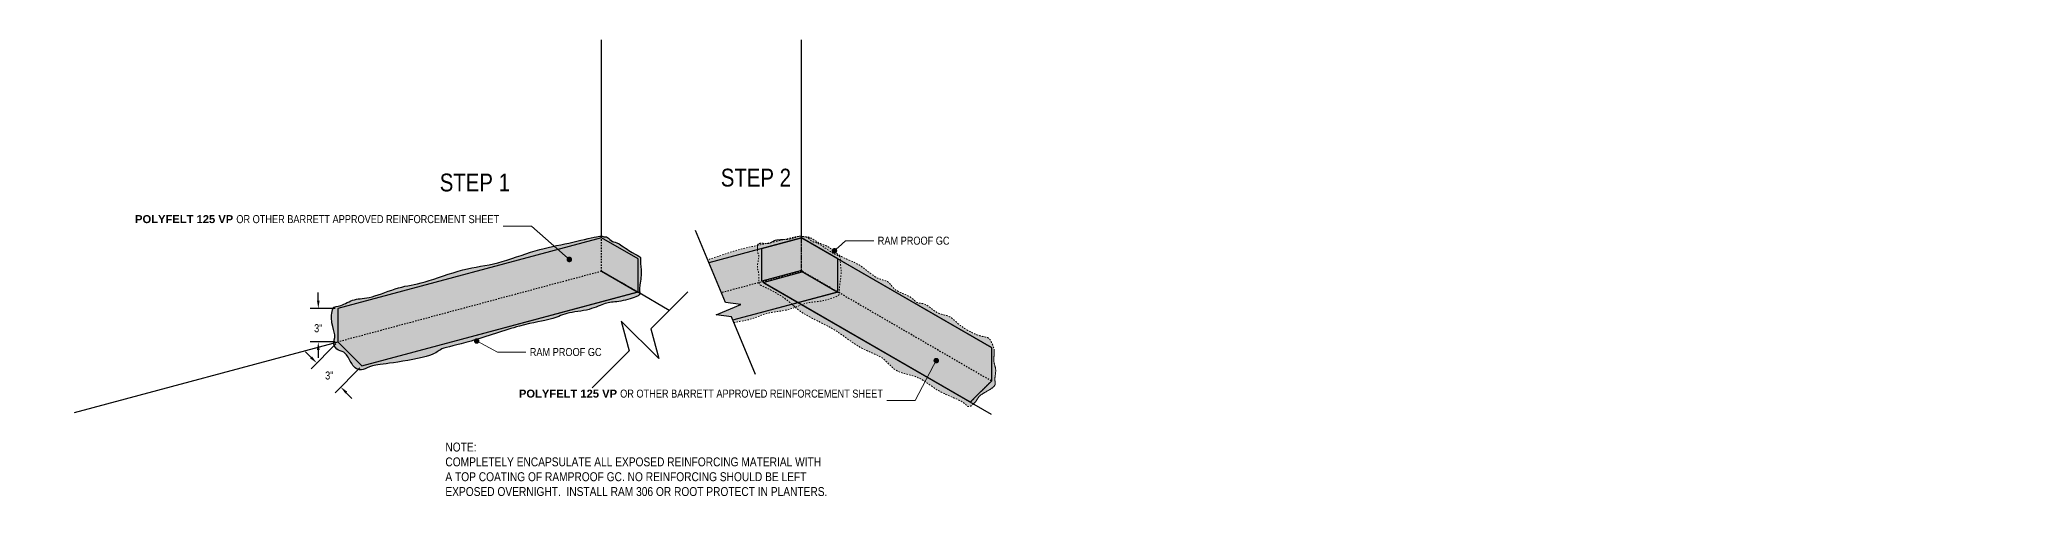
# Model space of a CAD drawing. Header units: inches. Extents: x -328 to 241, y -33 to 146.
# Drawn here: x -198.8 to -19.5, y -20.7 to 20.3 of the extents above; entities that cross this region are included whole.
import ezdxf
from ezdxf import colors
from ezdxf.entities.mleader import LeaderData, LeaderLine
from ezdxf.math import Vec2, Vec3

# ---------------------------------------------------------------- set-up
doc = ezdxf.new("R2010")
doc.units = ezdxf.units.IN
doc.header["$MEASUREMENT"] = 0
doc.linetypes.add('Dash', pattern=[0.25, 0.125, -0.125])
for name, color, linetype, lineweight in [('Dimensions', 20, 'Continuous', 0), ('Drainage Mat', 191, 'Continuous', 0), ('Others', 190, 'Continuous', 0), ('RAM POLY FELT 3.5 FILTER FABRIC.', 4, 'Dash', 0), ('Text', 20, 'Continuous', 0)]:
    doc.layers.add(name, color=color, linetype=linetype, lineweight=lineweight)
doc.layers.add('Hatch', color=2, linetype='Continuous')
doc.layers.add('RamProof SYSTEM LIQUID', color=140, linetype='Continuous', lineweight=0, true_color=0x00bfff)
doc.styles.get("Standard").update_dxf_attribs({"font": 'ARIALN.TTF'})
doc.dimstyles.get("Standard").update_dxf_attribs({"dimtxt": 0.18, "dimasz": 0.18, "dimexe": 0.18, "dimexo": 0.0625, "dimgap": 0.09, "dimtad": 0, "dimtih": 1, "dimtoh": 1, "dimdec": 4, "dimzin": 0, "dimdsep": 46, "dimtxsty": 'Standard', "dimcen": 0.09, "dimadec": 0, "dimazin": 0, "dimtfac": 1, "dimtdec": 4, "dimtofl": 0, "dimtmove": 0, "dimatfit": 3, "dimfxl": 1, "dimtolj": 1, "dimtzin": 0, "dimarcsym": 0})

# ---------------------------------------------------------------- blocks, each defined once
blk = doc.blocks.new('*D24')
at = {"layer": 'Defpoints', "color": 0, "transparency": 16777216}
for p in [(-171.96, -6.86), (-169.82, -9.01), (-171.72, -10.91)]:
    blk.add_point(p, dxfattribs=at)
at = {"layer": 'Dimensions', "color": 0, "lineweight": -2, "transparency": 16777216}
for p, q in [((-172.14, -7.04), (-174.37, -9.27)), ((-174.37, -8.25), (-174.88, -7.74)), ((-169.99, -9.19), (-172.22, -11.42)), ((-171.21, -11.42), (-170.7, -11.93))]:
    blk.add_line(p, q, dxfattribs=at)
at = {"layer": 'Dimensions', "color": 0, "transparency": 16777216}
for points in [[(-174.29, -8.17), (-174.46, -8.34), (-173.86, -8.76)], [(-171.12, -11.33), (-171.29, -11.5), (-171.72, -10.91)]]:
    blk.add_solid(points, dxfattribs=at)
at = {"layer": 'Dimensions', "color": 0, "transparency": 16777216, "insert": (-172.74, -9.88), "char_height": 0.72, "attachment_point": 5}
blk.add_mtext('\\A1;3"', dxfattribs=at)
blk = doc.blocks.new('*D25')
at = {"layer": 'Defpoints', "color": 0, "transparency": 16777216}
for p in [(-171.96, -3.86), (-173.73, -6.86), (-171.96, -6.86)]:
    blk.add_point(p, dxfattribs=at)
at = {"layer": 'Dimensions', "color": 0, "lineweight": -2, "transparency": 16777216}
for p, q in [((-173.73, -3.14), (-173.73, -2.42)), ((-172.21, -3.86), (-174.45, -3.86)), ((-172.21, -6.86), (-174.45, -6.86)), ((-173.73, -7.58), (-173.73, -8.3))]:
    blk.add_line(p, q, dxfattribs=at)
at = {"layer": 'Dimensions', "color": 0, "transparency": 16777216}
for points in [[(-173.85, -3.14), (-173.61, -3.14), (-173.73, -3.86)], [(-173.85, -7.58), (-173.61, -7.58), (-173.73, -6.86)]]:
    blk.add_solid(points, dxfattribs=at)
at = {"layer": 'Dimensions', "color": 0, "transparency": 16777216, "insert": (-173.73, -5.63), "char_height": 0.72, "attachment_point": 5}
blk.add_mtext('\\A1;3"', dxfattribs=at)
blk = doc.blocks.new('_Dot')
at = {"color": 0, "linetype": 'ByBlock', "lineweight": -2}
blk.add_line((-0.5, 0), (-1, 0), dxfattribs=at)
at = {"color": 0, "linetype": 'ByBlock', "const_width": 0.5}
blk.add_lwpolyline([(-0.25, 0, 1), (0.25, 0, 1)], format="xyb", close=True, dxfattribs=at)

msp = doc.modelspace()

# ---------------------------------------------------------------- hatches: boundary and pattern name
at = {"layer": 'Drainage Mat'}
h = msp.add_hatch(color=2, dxfattribs=at)
h.dxf.hatch_style = 1
edge = h.paths.add_edge_path()
edge.add_line((-144.95698, -2.37667), (-144.95698, 0.59978))
edge.add_line((-144.95698, 0.59978), (-148.24363, 2.49733))
edge.add_line((-148.24363, 2.49733), (-171.96494, -3.85878))
edge.add_line((-171.96494, -3.85878), (-171.96494, -6.86482))
edge.add_line((-171.96494, -6.86482), (-169.81747, -9.01229))
edge.add_line((-169.81747, -9.01229), (-145.03662, -2.37229))
edge.add_line((-145.03662, -2.37229), (-148.24665, -0.51496))
edge.add_arc((-148.23523, -0.51182), 0.01184, 87.1137567, 195.3472177, ccw=False)
edge.add_line((-148.23464, -0.5), (-144.95698, -2.37667))
at = {"layer": 'Hatch'}
h = msp.add_hatch(color=256, dxfattribs=at)
h.dxf.hatch_style = 1
edge = h.paths.add_edge_path()
edge.add_line((-136.56294, -4.59791), (-136.44203, -4.88754))
edge.add_line((-136.44203, -4.88754), (-127.05499, -2.37229))
edge.add_line((-127.05499, -2.37229), (-130.25063, -0.52328))
edge.add_arc((-130.2536, -0.51182), 0.01184, 87.1137567, 284.5452669, ccw=False)
edge.add_line((-130.25301, -0.5), (-126.97534, -2.37667))
edge.add_line((-126.97534, -2.37667), (-126.97534, 0.59978))
edge.add_line((-126.97534, 0.59978), (-130.262, 2.49733))
edge.add_line((-130.262, 2.49733), (-138.59302, 0.26504))
edge.add_line((-138.59302, 0.26504), (-137.09465, -3.32422))
edge.add_line((-137.09465, -3.32422), (-135.72575, -3.50059))
edge.add_line((-135.72575, -3.50059), (-137.93183, -4.42154))
edge.add_line((-137.93183, -4.42154), (-136.56294, -4.59791))
h = msp.add_hatch(color=256, dxfattribs=at)
h.dxf.hatch_style = 1
edge = h.paths.add_edge_path()
edge.add_line((-113.17527, -7.3677), (-113.17527, -10.37374))
edge.add_line((-113.17527, -10.37374), (-115.0772, -12.27566))
edge.add_line((-115.0772, -12.27566), (-133.69654, -1.52577))
edge.add_line((-133.69654, -1.52577), (-130.19858, -0.56675))
edge.add_arc((-130.27218, -0.52092), 0.08671, 328.0915796, 446.9031402)
edge.add_line((-130.2675, -0.43434), (-133.81103, -1.38382))
edge.add_line((-133.81103, -1.38382), (-133.81103, 1.54637))
edge.add_line((-133.81103, 1.54637), (-130.262, 2.49733))
edge.add_line((-130.262, 2.49733), (-113.17527, -7.3677))
at = {"layer": 'RamProof SYSTEM LIQUID'}
h = msp.add_hatch(color=256, dxfattribs=at)
h.dxf.hatch_style = 1
edge = h.paths.add_edge_path()
edge.add_spline(control_points=[(-147.72041, 2.53429), (-147.85241, 2.61479), (-148.04002, 2.54238), (-148.24363, 2.76978), (-151.19939, 1.97779), (-154.09009, 1.49541), (-157.71891, 0.04848), (-160.5393, -0.16819), (-164.45181, -1.68808), (-166.37404, -1.8203), (-169.13103, -3.01906), (-170.47531, -2.89799), (-171.79665, -3.75234), (-172.52494, -3.55719), (-172.59537, -5.27824), (-172.10712, -6.24619), (-172.47546, -7.11112), (-171.91554, -7.67104), (-171.27153, -7.72466), (-170.68714, -8.94441), (-170.33843, -9.29312), (-169.69551, -9.46539), (-168.99923, -8.92037), (-167.45966, -8.86027), (-162.93809, -8.02584), (-163.08419, -7.48057), (-160.3838, -6.99962), (-155.214, -5.1822), (-152.57813, -4.88172), (-151.60218, -4.23064), (-149.18607, -4.02615), (-147.86343, -3.26252), (-146.87044, -3.31957), (-144.84804, -2.77768), (-144.75929, -2.44643), (-144.90143, -2.20024), (-144.58814, -0.63715), (-144.8122, 0.52493), (-144.6423, 0.8192), (-145.35231, 1.00945), (-146.86265, 2.1626), (-147.24804, 2.05934), (-147.58842, 2.45378), (-147.72041, 2.53429)], knot_values=[0, 0, 0, 0, 1, 2, 3, 4, 5, 6, 7, 8, 9, 10, 11, 12, 13, 14, 15, 16, 17, 18, 19, 20, 21, 22, 23, 24, 25, 26, 27, 28, 29, 30, 31, 32, 33, 34, 35, 36, 37, 38, 39, 40, 41, 41, 41, 41], degree=3, periodic=1)
h = msp.add_hatch(color=256, dxfattribs=at)
h.dxf.hatch_style = 1
h.paths.add_polyline_path([(-136.56294, -4.59791), (-136.34305, -5.12464), (-136.21916, -5.09918), (-135.98872, -5.05372), (-135.77224, -5.01209), (-135.56925, -4.97326), (-135.37926, -4.93624), (-135.2018, -4.89999), (-135.0364, -4.86351), (-134.88257, -4.82576), (-134.73968, -4.78595), (-134.60628, -4.7442), (-134.48069, -4.70095), (-134.3612, -4.65664), (-134.24614, -4.6117), (-134.13382, -4.56656), (-134.02254, -4.52167), (-133.91062, -4.47745), (-133.79637, -4.43433), (-133.67811, -4.39276), (-133.55413, -4.35316), (-133.42276, -4.31598), (-133.28247, -4.28158), (-133.13354, -4.24979), (-132.97734, -4.22004), (-132.81526, -4.19179), (-132.64866, -4.16451), (-132.47893, -4.13763), (-132.30745, -4.11061), (-132.13561, -4.0829), (-131.96477, -4.05396), (-131.79632, -4.02324), (-131.63164, -3.99018), (-131.47212, -3.95425), (-131.3191, -3.91491), (-131.17313, -3.87221), (-131.03385, -3.82687), (-130.90086, -3.77964), (-130.77372, -3.73127), (-130.65202, -3.68252), (-130.53535, -3.63413), (-130.42329, -3.58686), (-130.31542, -3.54145), (-130.21133, -3.49867), (-130.11061, -3.45926), (-130.01283, -3.42397), (-129.91758, -3.39355), (-129.82436, -3.36833), (-129.73244, -3.34764), (-129.64109, -3.33073), (-129.54956, -3.31681), (-129.45713, -3.30512), (-129.36304, -3.29487), (-129.26656, -3.28531), (-129.16694, -3.27564), (-129.06345, -3.26511), (-128.95534, -3.25294), (-128.84188, -3.23835), (-128.72233, -3.22056), (-128.59628, -3.199), (-128.46492, -3.17386), (-128.32985, -3.14559), (-128.19269, -3.11463), (-128.05505, -3.08142), (-127.91855, -3.0464), (-127.78481, -3.01002), (-127.65543, -2.97271), (-127.53203, -2.93492), (-127.41622, -2.89708), (-127.30962, -2.85963), (-127.21384, -2.82303), (-127.13034, -2.78767), (-127.05907, -2.75367), (-126.99911, -2.72096), (-126.94953, -2.68946), (-126.9094, -2.65912), (-126.87779, -2.62986), (-126.85378, -2.60161), (-126.83644, -2.57431), (-126.82484, -2.54788), (-126.81806, -2.52227), (-126.81516, -2.49739), (-126.81522, -2.47319), (-126.81733, -2.44958), (-126.82081, -2.42616), (-126.82528, -2.40218), (-126.83037, -2.37689), (-126.8357, -2.34951), (-126.8409, -2.31929), (-126.8456, -2.28545), (-126.84942, -2.24725), (-126.85198, -2.2039), (-126.85292, -2.15466), (-126.85186, -2.09875), (-126.84842, -2.03541), (-126.84224, -1.96388), (-126.83321, -1.88391), (-126.82181, -1.7963), (-126.80857, -1.702), (-126.79404, -1.60193), (-126.77876, -1.49702), (-126.76327, -1.38823), (-126.7481, -1.27648), (-126.7338, -1.1627), (-126.72092, -1.04784), (-126.70999, -0.93283), (-126.70154, -0.8186), (-126.69614, -0.7061), (-126.69414, -0.59614), (-126.69522, -0.48911), (-126.69889, -0.38526), (-126.70463, -0.28484), (-126.71193, -0.1881), (-126.72029, -0.09531), (-126.7292, -0.00671), (-126.73815, 0.07743), (-126.74664, 0.15687), (-126.75415, 0.23136), (-126.76019, 0.30063), (-126.76424, 0.36443), (-126.76587, 0.42256), (-126.76539, 0.47521), (-126.76349, 0.52279), (-126.76086, 0.56572), (-126.7582, 0.60442), (-126.75619, 0.6393), (-126.75554, 0.67078), (-126.75693, 0.69928), (-126.76107, 0.7252), (-126.76864, 0.74897), (-126.78034, 0.77101), (-126.79686, 0.79172), (-126.81889, 0.81153), (-126.84674, 0.83094), (-126.8804, 0.85052), (-126.91982, 0.87085), (-126.96496, 0.89253), (-127.01578, 0.91611), (-127.07222, 0.9422), (-127.13425, 0.97137), (-127.20183, 1.00419), (-127.2749, 1.04126), (-127.35344, 1.08315), (-127.43738, 1.13045), (-127.5267, 1.18372), (-127.62102, 1.24299), (-127.71937, 1.30718), (-127.82071, 1.37507), (-127.92397, 1.44546), (-128.02812, 1.51713), (-128.1321, 1.58889), (-128.23487, 1.65951), (-128.33538, 1.72779), (-128.43257, 1.79253), (-128.5254, 1.8525), (-128.61283, 1.90651), (-128.69379, 1.95335), (-128.76754, 1.99218), (-128.83447, 2.0237), (-128.89526, 2.04897), (-128.95059, 2.06905), (-129.00115, 2.085), (-129.04761, 2.0979), (-129.09065, 2.10879), (-129.13096, 2.11875), (-129.16922, 2.12884), (-129.2061, 2.14011), (-129.24229, 2.15364), (-129.27848, 2.17049), (-129.31527, 2.19158), (-129.35274, 2.21672), (-129.39072, 2.24517), (-129.42899, 2.27615), (-129.46737, 2.30891), (-129.50567, 2.34269), (-129.5437, 2.37672), (-129.58125, 2.41026), (-129.61814, 2.44253), (-129.65418, 2.47278), (-129.68916, 2.50025), (-129.72291, 2.52418), (-129.75522, 2.54383), (-129.78606, 2.55913), (-129.81549, 2.57062), (-129.8436, 2.57885), (-129.87047, 2.58439), (-129.89619, 2.58782), (-129.92083, 2.58968), (-129.94448, 2.59056), (-129.96723, 2.591), (-129.98914, 2.59158), (-130.01031, 2.59286), (-130.03082, 2.59541), (-130.05076, 2.59977), (-130.07069, 2.6061), (-130.09205, 2.61373), (-130.1164, 2.62193), (-130.14527, 2.62995), (-130.1802, 2.63706), (-130.22274, 2.64252), (-130.27443, 2.64559), (-130.3368, 2.64554), (-130.41141, 2.64162), (-130.49979, 2.6331), (-130.60348, 2.61923), (-130.72402, 2.59929), (-130.86241, 2.57279), (-131.01758, 2.54023), (-131.188, 2.50234), (-131.37213, 2.45984), (-131.56844, 2.41346), (-131.7754, 2.36392), (-131.99146, 2.31194), (-132.2151, 2.25824), (-132.44478, 2.20356), (-132.67896, 2.14861), (-132.91612, 2.09412), (-133.15471, 2.04082), (-133.39336, 1.98931), (-133.63192, 1.93931), (-133.87083, 1.89015), (-134.11052, 1.84112), (-134.35143, 1.79154), (-134.594, 1.7407), (-134.83866, 1.68791), (-135.08586, 1.63248), (-135.33603, 1.57371), (-135.5896, 1.51091), (-135.84702, 1.44339), (-136.10873, 1.37046), (-136.37512, 1.29145), (-136.64596, 1.20669), (-136.92043, 1.11733), (-137.19769, 1.02457), (-137.47689, 0.92961), (-137.75719, 0.83364), (-138.03775, 0.73785), (-138.31772, 0.64345), (-138.59627, 0.55162), (-138.69899, 0.51888), (-137.09465, -3.32422), (-135.72575, -3.50059), (-137.93183, -4.42154)])
h = msp.add_hatch(color=256, dxfattribs=at)
h.dxf.hatch_style = 1
edge = h.paths.add_edge_path()
edge.add_spline(control_points=[(-112.92104, -7.62504), (-112.94602, -7.33052), (-113.19208, -6.90433), (-113.34717, -6.39975), (-114.31408, -6.39975), (-116.25482, -5.27926), (-116.88567, -4.43525), (-117.99013, -4.43525), (-119.13958, -3.2858), (-119.89482, -3.48816), (-120.33564, -2.72464), (-121.9808, -2.28382), (-122.35556, -1.29279), (-123.49913, -1.29279), (-125.02926, 0.23733), (-126.75704, 0.70029), (-127.92644, 1.8697), (-128.55274, 1.8697), (-129.52397, 2.64917), (-130.13366, 2.56544), (-130.41769, 2.72942), (-131.35269, 2.28116), (-132.74332, 2.3958), (-133.04219, 1.87814), (-134.22032, 2.1174), (-134.22032, 1.63724), (-134.22032, 1.1684), (-134.03826, 0.85306), (-134.22737, 0.14732), (-134.22737, -0.35534), (-134.08437, -0.60302), (-134.08437, -1.30384), (-134.08437, -1.73474), (-133.74183, -1.82653), (-131.50596, -2.95571), (-130.33911, -4.3583), (-127.23621, -5.604), (-125.02219, -7.54385), (-122.78751, -8.14263), (-121.89568, -9.68731), (-119.6083, -9.8596), (-118.14884, -11.31907), (-115.48681, -12.22561), (-115.30381, -12.90857), (-114.47828, -12.19273), (-114.36032, -11.75249), (-113.75673, -11.40401), (-112.67314, -10.7784), (-112.94866, -10.30119), (-112.68006, -9.29877), (-113.04224, -8.67145), (-112.89607, -7.91956), (-112.92104, -7.62504)], knot_values=[0, 0, 0, 0, 1, 2, 3, 4, 5, 6, 7, 8, 9, 10, 11, 12, 13, 14, 15, 16, 17, 18, 19, 20, 21, 22, 23, 24, 25, 26, 27, 28, 29, 30, 31, 32, 33, 34, 35, 36, 37, 38, 39, 40, 41, 42, 43, 44, 45, 46, 47, 48, 49, 50, 50, 50, 50], degree=3, periodic=1)

# ---------------------------------------------------------------- linework, layer by layer
for points in [[(-148.24363, 2.49733), (-148.24363, 20.29351)], [(-130.262, 2.49733), (-130.262, 20.29351)], [(-134.39367, -9.79427), (-136.56294, -4.59791), (-137.93183, -4.42154), (-135.72575, -3.50059), (-137.09465, -3.32422), (-139.8034, 3.16443)], [(-133.81103, -1.22237), (-133.81103, 1.54637)], [(-113.17527, -7.3677), (-127.04078, 0.63756)], [(-113.17527, -13.37374), (-133.58049, -1.59278)], [(-140.48124, -2.36248), (-143.81321, -5.69445), (-143.09876, -8.36082), (-146.47958, -4.98), (-145.76513, -7.64637), (-149.0971, -10.97834)], [(-142.14723, -4.02847), (-145.02241, -2.36848)], [(-171.97505, -6.86829), (-195.69637, -13.2244)]]:
    msp.add_lwpolyline(points)
for points in [[(-144.95698, -2.37667), (-144.95698, 0.59978), (-148.24363, 2.49733), (-171.96494, -3.85878), (-171.96494, -6.86482), (-169.81747, -9.01229), (-145.03662, -2.37229), (-148.24665, -0.51496, -0.510809244), (-148.23464, -0.5)], [(-113.17527, -7.3677), (-113.17527, -10.37374), (-115.0772, -12.27566), (-133.69654, -1.52577), (-130.19858, -0.56675, 0.570456786), (-130.2675, -0.43434), (-133.81103, -1.38382), (-133.81103, 1.54637), (-130.262, 2.49733)]]:
    msp.add_lwpolyline(points, format="xyb", close=True)
at = {"linetype": 'Dash'}
for points in [[(-148.24363, -0.50871), (-148.24363, 2.49733)], [(-130.2675, -0.43434), (-130.262, 2.49733)], [(-130.262, -0.50871), (-130.262, 2.49733)], [(-148.24363, -0.50871), (-171.96494, -6.86482)], [(-145.02241, -2.36848), (-148.24363, -0.50871)], [(-130.262, -0.50871), (-137.46437, -2.43858)], [(-127.04078, -2.36848), (-130.262, -0.50871)], [(-113.17527, -10.37374), (-130.18548, -0.52092)]]:
    msp.add_lwpolyline(points, dxfattribs=at)
msp.add_lwpolyline([(-136.44203, -4.88754), (-127.05499, -2.37229), (-130.26502, -0.51496, -0.510809244), (-130.25301, -0.5), (-126.97534, -2.37667), (-126.97534, 0.59978), (-130.262, 2.49733), (-138.59302, 0.26504)], format="xyb")
msp.add_open_spline([(-147.72041, 2.53429), (-147.85241, 2.61479), (-148.04002, 2.54238), (-148.24363, 2.76978), (-151.19939, 1.97779), (-154.09009, 1.49541), (-157.71891, 0.04848), (-160.5393, -0.16819), (-164.45181, -1.68808), (-166.37404, -1.8203), (-169.13103, -3.01906), (-170.47531, -2.89799), (-171.79665, -3.75234), (-172.52494, -3.55719), (-172.59537, -5.27824), (-172.10712, -6.24619), (-172.47546, -7.11112), (-171.91554, -7.67104), (-171.27153, -7.72466), (-170.68714, -8.94441), (-170.33843, -9.29312), (-169.69551, -9.46539), (-168.99923, -8.92037), (-167.45966, -8.86027), (-162.93809, -8.02584), (-163.08419, -7.48057), (-160.3838, -6.99962), (-155.214, -5.1822), (-152.57813, -4.88172), (-151.60218, -4.23064), (-149.18607, -4.02615), (-147.86343, -3.26252), (-146.87044, -3.31957), (-144.84804, -2.77768), (-144.75929, -2.44643), (-144.90143, -2.20024), (-144.58814, -0.63715), (-144.8122, 0.52493), (-144.6423, 0.8192), (-145.35231, 1.00945), (-146.86265, 2.1626), (-147.24804, 2.05934), (-147.58842, 2.45378), (-147.72041, 2.53429)], degree=3)
at = {"layer": 'Others'}
for points in [[(-148.24363, 2.49733), (-171.96494, -3.85878)], [(-148.24363, 2.49733), (-144.95698, 0.59978)], [(-130.262, 2.49733), (-138.59302, 0.26504)], [(-130.262, 2.49733), (-126.97534, 0.59978)], [(-144.95698, 0.59978), (-144.95698, -2.37667)], [(-126.97534, 0.59978), (-126.97534, -2.37667)], [(-145.02241, -2.36848), (-169.81747, -9.01229)], [(-127.04078, -2.36848), (-136.44203, -4.88754)], [(-171.96494, -3.85878), (-171.96494, -6.86482), (-169.81747, -9.01229)]]:
    msp.add_lwpolyline(points, dxfattribs=at)
for points in [[(-144.95698, -2.37667), (-148.23352, -0.50523, 0.574251777), (-148.24158, -0.50989, -1.722780207)], [(-126.97534, -2.37667), (-130.25189, -0.50523, 0.574251777), (-130.25995, -0.50989, -1.722780207)]]:
    msp.add_lwpolyline(points, format="xyb", dxfattribs=at)
at = {"layer": 'RAM POLY FELT 3.5 FILTER FABRIC.'}
msp.add_lwpolyline([(-113.17527, -7.3677), (-113.17527, -10.37374), (-115.0772, -12.27566)], dxfattribs=at)
for points, knots in [([(-136.34316, -5.12437), (-135.72418, -4.99721), (-134.4725, -4.79901), (-133.62055, -4.23064), (-131.20444, -4.02615), (-129.8818, -3.26252), (-128.8888, -3.31957), (-126.86641, -2.77768), (-126.77766, -2.44643), (-126.9198, -2.20024), (-126.60651, -0.63715), (-126.83057, 0.52493), (-126.66067, 0.8192), (-127.37068, 1.00945), (-128.88102, 2.1626), (-129.26641, 2.05934), (-129.60678, 2.45378), (-129.73878, 2.53429), (-129.87078, 2.61479), (-130.05839, 2.54238), (-130.262, 2.76978), (-133.21776, 1.97779), (-135.84583, 1.53924), (-137.87744, 0.78176), (-138.69884, 0.51853)], [26.381135716, 26.381135716, 26.381135716, 26.381135716, 27, 28, 29, 30, 31, 32, 33, 34, 35, 36, 37, 38, 39, 40, 41, 41, 41, 42, 43, 44, 45, 45.727443557, 45.727443557, 45.727443557, 45.727443557]), ([(-134.20795, 1.82114), (-134.22032, 1.76528), (-134.22032, 1.63349), (-134.22032, 1.50299), (-134.21788, 1.43735)], [23.6021333444, 23.6021333444, 23.6021333444, 23.6021333444, 24, 24.4314662471, 24.4314662471, 24.4314662471, 24.4314662471]), ([(-134.20795, 1.82114), (-134.22032, 1.76528), (-134.22032, 1.63349), (-134.22032, 1.50299), (-134.21788, 1.43735)], [23.6021333444, 23.6021333444, 23.6021333444, 23.6021333444, 24, 24.4314662471, 24.4314662471, 24.4314662471, 24.4314662471]), ([(-134.20795, 1.82114), (-134.22032, 1.76528), (-134.22032, 1.63349), (-134.22032, 1.50299), (-134.21788, 1.43735)], [23.6021333444, 23.6021333444, 23.6021333444, 23.6021333444, 24, 24.4314662471, 24.4314662471, 24.4314662471, 24.4314662471]), ([(-134.20795, 1.82114), (-134.22032, 1.76528), (-134.22032, 1.63349), (-134.22032, 1.50299), (-134.21788, 1.43735)], [23.6021333444, 23.6021333444, 23.6021333444, 23.6021333444, 24, 24.4314662471, 24.4314662471, 24.4314662471, 24.4314662471]), ([(-134.20795, 1.82114), (-134.22032, 1.76528), (-134.22032, 1.63349), (-134.22032, 1.50299), (-134.21788, 1.43735)], [23.6021333444, 23.6021333444, 23.6021333444, 23.6021333444, 24, 24.4314662471, 24.4314662471, 24.4314662471, 24.4314662471]), ([(-133.3934, 1.9893), (-133.61739, 1.99005), (-134.08342, 2.05784), (-134.18924, 1.90567), (-134.20795, 1.82114)], [22.247676842, 22.247676842, 22.247676842, 22.247676842, 23, 23.602133344, 23.602133344, 23.602133344, 23.602133344]), ([(-133.3934, 1.9893), (-133.61739, 1.99005), (-134.08342, 2.05784), (-134.18924, 1.90567), (-134.20795, 1.82114)], [22.247676842, 22.247676842, 22.247676842, 22.247676842, 23, 23.602133344, 23.602133344, 23.602133344, 23.602133344]), ([(-133.3934, 1.9893), (-133.61739, 1.99005), (-134.08342, 2.05784), (-134.18924, 1.90567), (-134.20795, 1.82114)], [22.247676842, 22.247676842, 22.247676842, 22.247676842, 23, 23.602133344, 23.602133344, 23.602133344, 23.602133344]), ([(-133.3934, 1.9893), (-133.61739, 1.99005), (-134.08342, 2.05784), (-134.18924, 1.90567), (-134.20795, 1.82114)], [22.247676842, 22.247676842, 22.247676842, 22.247676842, 23, 23.602133344, 23.602133344, 23.602133344, 23.602133344]), ([(-133.3934, 1.9893), (-133.61739, 1.99005), (-134.08342, 2.05784), (-134.18924, 1.90567), (-134.20795, 1.82114)], [22.247676842, 22.247676842, 22.247676842, 22.247676842, 23, 23.602133344, 23.602133344, 23.602133344, 23.602133344]), ([(-132.99224, 2.07694), (-133.05018, 2.0452), (-133.16213, 1.9975), (-133.31967, 1.98905), (-133.3934, 1.9893)], [21.6899533574, 21.6899533574, 21.6899533574, 21.6899533574, 22, 22.2476768415, 22.2476768415, 22.2476768415, 22.2476768415]), ([(-132.99224, 2.07694), (-133.05018, 2.0452), (-133.16213, 1.9975), (-133.31967, 1.98905), (-133.3934, 1.9893)], [21.6899533574, 21.6899533574, 21.6899533574, 21.6899533574, 22, 22.2476768415, 22.2476768415, 22.2476768415, 22.2476768415]), ([(-132.99224, 2.07694), (-133.05018, 2.0452), (-133.16213, 1.9975), (-133.31967, 1.98905), (-133.3934, 1.9893)], [21.6899533574, 21.6899533574, 21.6899533574, 21.6899533574, 22, 22.2476768415, 22.2476768415, 22.2476768415, 22.2476768415]), ([(-132.99224, 2.07694), (-133.05018, 2.0452), (-133.16213, 1.9975), (-133.31967, 1.98905), (-133.3934, 1.9893)], [21.6899533574, 21.6899533574, 21.6899533574, 21.6899533574, 22, 22.2476768415, 22.2476768415, 22.2476768415, 22.2476768415]), ([(-132.99224, 2.07694), (-133.05018, 2.0452), (-133.16213, 1.9975), (-133.31967, 1.98905), (-133.3934, 1.9893)], [21.6899533574, 21.6899533574, 21.6899533574, 21.6899533574, 22, 22.2476768415, 22.2476768415, 22.2476768415, 22.2476768415]), ([(-131.86631, 2.34206), (-132.12742, 2.33323), (-132.65598, 2.33342), (-132.8633, 2.14757), (-132.99224, 2.07694)], [20.361280869, 20.361280869, 20.361280869, 20.361280869, 21, 21.689953357, 21.689953357, 21.689953357, 21.689953357]), ([(-131.86631, 2.34206), (-132.12742, 2.33323), (-132.65598, 2.33342), (-132.8633, 2.14757), (-132.99224, 2.07694)], [20.361280869, 20.361280869, 20.361280869, 20.361280869, 21, 21.689953357, 21.689953357, 21.689953357, 21.689953357]), ([(-131.86631, 2.34206), (-132.12742, 2.33323), (-132.65598, 2.33342), (-132.8633, 2.14757), (-132.99224, 2.07694)], [20.361280869, 20.361280869, 20.361280869, 20.361280869, 21, 21.689953357, 21.689953357, 21.689953357, 21.689953357]), ([(-131.86631, 2.34206), (-132.12742, 2.33323), (-132.65598, 2.33342), (-132.8633, 2.14757), (-132.99224, 2.07694)], [20.361280869, 20.361280869, 20.361280869, 20.361280869, 21, 21.689953357, 21.689953357, 21.689953357, 21.689953357]), ([(-131.86631, 2.34206), (-132.12742, 2.33323), (-132.65598, 2.33342), (-132.8633, 2.14757), (-132.99224, 2.07694)], [20.361280869, 20.361280869, 20.361280869, 20.361280869, 21, 21.689953357, 21.689953357, 21.689953357, 21.689953357]), ([(-130.49973, 2.6331), (-130.50834, 2.63139), (-130.71551, 2.58664), (-131.15362, 2.3766), (-131.71861, 2.34705), (-131.86631, 2.34206)], [18.955569461, 18.955569461, 18.955569461, 18.955569461, 19, 20, 20.361280869, 20.361280869, 20.361280869, 20.361280869]), ([(-130.49973, 2.6331), (-130.50834, 2.63139), (-130.71551, 2.58664), (-131.15362, 2.3766), (-131.71861, 2.34705), (-131.86631, 2.34206)], [18.955569461, 18.955569461, 18.955569461, 18.955569461, 19, 20, 20.361280869, 20.361280869, 20.361280869, 20.361280869]), ([(-130.49973, 2.6331), (-130.50834, 2.63139), (-130.71551, 2.58664), (-131.15362, 2.3766), (-131.71861, 2.34705), (-131.86631, 2.34206)], [18.955569461, 18.955569461, 18.955569461, 18.955569461, 19, 20, 20.361280869, 20.361280869, 20.361280869, 20.361280869]), ([(-130.49973, 2.6331), (-130.50834, 2.63139), (-130.71551, 2.58664), (-131.15362, 2.3766), (-131.71861, 2.34705), (-131.86631, 2.34206)], [18.955569461, 18.955569461, 18.955569461, 18.955569461, 19, 20, 20.361280869, 20.361280869, 20.361280869, 20.361280869]), ([(-130.49973, 2.6331), (-130.50834, 2.63139), (-130.71551, 2.58664), (-131.15362, 2.3766), (-131.71861, 2.34705), (-131.86631, 2.34206)], [18.955569461, 18.955569461, 18.955569461, 18.955569461, 19, 20, 20.361280869, 20.361280869, 20.361280869, 20.361280869]), ([(-130.07028, 2.60596), (-130.07334, 2.6062), (-130.14377, 2.61209), (-130.20224, 2.62707), (-130.262, 2.63675)], [17.979785982, 17.979785982, 17.979785982, 17.979785982, 18, 18.4491693703, 18.4491693703, 18.4491693703, 18.4491693703]), ([(-130.07028, 2.60596), (-130.07334, 2.6062), (-130.14377, 2.61209), (-130.20224, 2.62707), (-130.262, 2.63675)], [17.979785982, 17.979785982, 17.979785982, 17.979785982, 18, 18.4491693703, 18.4491693703, 18.4491693703, 18.4491693703]), ([(-130.07028, 2.60596), (-130.07334, 2.6062), (-130.14377, 2.61209), (-130.20224, 2.62707), (-130.262, 2.63675)], [17.979785982, 17.979785982, 17.979785982, 17.979785982, 18, 18.4491693703, 18.4491693703, 18.4491693703, 18.4491693703]), ([(-130.07028, 2.60596), (-130.07334, 2.6062), (-130.14377, 2.61209), (-130.20224, 2.62707), (-130.262, 2.63675)], [17.979785982, 17.979785982, 17.979785982, 17.979785982, 18, 18.4491693703, 18.4491693703, 18.4491693703, 18.4491693703]), ([(-130.07028, 2.60596), (-130.07334, 2.6062), (-130.14377, 2.61209), (-130.20224, 2.62707), (-130.262, 2.63675)], [17.979785982, 17.979785982, 17.979785982, 17.979785982, 18, 18.4491693703, 18.4491693703, 18.4491693703, 18.4491693703]), ([(-114.79006, -12.44144), (-114.71765, -12.37592), (-114.45242, -12.0962), (-114.36032, -11.75249), (-113.75673, -11.40401), (-112.67314, -10.7784), (-112.94866, -10.30119), (-112.68006, -9.29877), (-113.04224, -8.67145), (-112.89607, -7.91956), (-112.92104, -7.62504), (-112.94602, -7.33052), (-113.19208, -6.90433), (-113.34717, -6.39975), (-114.31408, -6.39975), (-116.25482, -5.27926), (-116.88567, -4.43525), (-117.99013, -4.43525), (-119.13958, -3.2858), (-119.89482, -3.48816), (-120.33564, -2.72464), (-121.9808, -2.28382), (-122.35556, -1.29279), (-123.49913, -1.29279), (-125.02926, 0.23733), (-126.75704, 0.70029), (-127.92644, 1.8697), (-128.55274, 1.8697), (-129.51743, 2.64392), (-129.92219, 2.59442), (-130.07028, 2.60596)], [42.657776666, 42.657776666, 42.657776666, 42.657776666, 43, 44, 45, 46, 47, 48, 49, 50, 50, 50, 51, 52, 53, 54, 55, 56, 57, 58, 59, 60, 61, 62, 63, 64, 65, 66, 67, 67.979785982, 67.979785982, 67.979785982, 67.979785982]), ([(-114.79006, -12.44144), (-114.71765, -12.37592), (-114.45242, -12.0962), (-114.36032, -11.75249), (-113.75673, -11.40401), (-112.67314, -10.7784), (-112.94866, -10.30119), (-112.68006, -9.29877), (-113.04224, -8.67145), (-112.89607, -7.91956), (-112.92104, -7.62504), (-112.94602, -7.33052), (-113.19208, -6.90433), (-113.34717, -6.39975), (-114.31408, -6.39975), (-116.25482, -5.27926), (-116.88567, -4.43525), (-117.99013, -4.43525), (-119.13958, -3.2858), (-119.89482, -3.48816), (-120.33564, -2.72464), (-121.9808, -2.28382), (-122.35556, -1.29279), (-123.49913, -1.29279), (-125.02926, 0.23733), (-126.75704, 0.70029), (-127.92644, 1.8697), (-128.55274, 1.8697), (-129.51743, 2.64392), (-129.92219, 2.59442), (-130.07028, 2.60596)], [42.657776666, 42.657776666, 42.657776666, 42.657776666, 43, 44, 45, 46, 47, 48, 49, 50, 50, 50, 51, 52, 53, 54, 55, 56, 57, 58, 59, 60, 61, 62, 63, 64, 65, 66, 67, 67.979785982, 67.979785982, 67.979785982, 67.979785982]), ([(-114.79006, -12.44144), (-114.71765, -12.37592), (-114.45242, -12.0962), (-114.36032, -11.75249), (-113.75673, -11.40401), (-112.67314, -10.7784), (-112.94866, -10.30119), (-112.68006, -9.29877), (-113.04224, -8.67145), (-112.89607, -7.91956), (-112.92104, -7.62504), (-112.94602, -7.33052), (-113.19208, -6.90433), (-113.34717, -6.39975), (-114.31408, -6.39975), (-116.25482, -5.27926), (-116.88567, -4.43525), (-117.99013, -4.43525), (-119.13958, -3.2858), (-119.89482, -3.48816), (-120.33564, -2.72464), (-121.9808, -2.28382), (-122.35556, -1.29279), (-123.49913, -1.29279), (-125.02926, 0.23733), (-126.75704, 0.70029), (-127.92644, 1.8697), (-128.55274, 1.8697), (-129.51743, 2.64392), (-129.92219, 2.59442), (-130.07028, 2.60596)], [42.657776666, 42.657776666, 42.657776666, 42.657776666, 43, 44, 45, 46, 47, 48, 49, 50, 50, 50, 51, 52, 53, 54, 55, 56, 57, 58, 59, 60, 61, 62, 63, 64, 65, 66, 67, 67.979785982, 67.979785982, 67.979785982, 67.979785982]), ([(-114.79006, -12.44144), (-114.71765, -12.37592), (-114.45242, -12.0962), (-114.36032, -11.75249), (-113.75673, -11.40401), (-112.67314, -10.7784), (-112.94866, -10.30119), (-112.68006, -9.29877), (-113.04224, -8.67145), (-112.89607, -7.91956), (-112.92104, -7.62504), (-112.94602, -7.33052), (-113.19208, -6.90433), (-113.34717, -6.39975), (-114.31408, -6.39975), (-116.25482, -5.27926), (-116.88567, -4.43525), (-117.99013, -4.43525), (-119.13958, -3.2858), (-119.89482, -3.48816), (-120.33564, -2.72464), (-121.9808, -2.28382), (-122.35556, -1.29279), (-123.49913, -1.29279), (-125.02926, 0.23733), (-126.75704, 0.70029), (-127.92644, 1.8697), (-128.55274, 1.8697), (-129.51743, 2.64392), (-129.92219, 2.59442), (-130.07028, 2.60596)], [42.657776666, 42.657776666, 42.657776666, 42.657776666, 43, 44, 45, 46, 47, 48, 49, 50, 50, 50, 51, 52, 53, 54, 55, 56, 57, 58, 59, 60, 61, 62, 63, 64, 65, 66, 67, 67.979785982, 67.979785982, 67.979785982, 67.979785982]), ([(-114.79006, -12.44144), (-114.71765, -12.37592), (-114.45242, -12.0962), (-114.36032, -11.75249), (-113.75673, -11.40401), (-112.67314, -10.7784), (-112.94866, -10.30119), (-112.68006, -9.29877), (-113.04224, -8.67145), (-112.89607, -7.91956), (-112.92104, -7.62504), (-112.94602, -7.33052), (-113.19208, -6.90433), (-113.34717, -6.39975), (-114.31408, -6.39975), (-116.25482, -5.27926), (-116.88567, -4.43525), (-117.99013, -4.43525), (-119.13958, -3.2858), (-119.89482, -3.48816), (-120.33564, -2.72464), (-121.9808, -2.28382), (-122.35556, -1.29279), (-123.49913, -1.29279), (-125.02926, 0.23733), (-126.75704, 0.70029), (-127.92644, 1.8697), (-128.55274, 1.8697), (-129.51743, 2.64392), (-129.92219, 2.59442), (-130.07028, 2.60596)], [42.657776666, 42.657776666, 42.657776666, 42.657776666, 43, 44, 45, 46, 47, 48, 49, 50, 50, 50, 51, 52, 53, 54, 55, 56, 57, 58, 59, 60, 61, 62, 63, 64, 65, 66, 67, 67.979785982, 67.979785982, 67.979785982, 67.979785982]), ([(-134.21788, 1.43735), (-134.21467, 1.35086), (-134.19414, 1.12304), (-134.03826, 0.85306), (-134.22737, 0.14732), (-134.22737, -0.35534), (-134.08437, -0.60302), (-134.08437, -1.2004), (-134.08437, -1.45509), (-134.07449, -1.53027)], [24.431466247, 24.431466247, 24.431466247, 24.431466247, 25, 26, 27, 28, 29, 30, 30.557223812, 30.557223812, 30.557223812, 30.557223812]), ([(-134.21788, 1.43735), (-134.21467, 1.35086), (-134.19414, 1.12304), (-134.03826, 0.85306), (-134.22737, 0.14732), (-134.22737, -0.35534), (-134.08437, -0.60302), (-134.08437, -1.2004), (-134.08437, -1.45509), (-134.07449, -1.53027)], [24.431466247, 24.431466247, 24.431466247, 24.431466247, 25, 26, 27, 28, 29, 30, 30.557223812, 30.557223812, 30.557223812, 30.557223812]), ([(-134.21788, 1.43735), (-134.21467, 1.35086), (-134.19414, 1.12304), (-134.03826, 0.85306), (-134.22737, 0.14732), (-134.22737, -0.35534), (-134.08437, -0.60302), (-134.08437, -1.2004), (-134.08437, -1.45509), (-134.07449, -1.53027)], [24.431466247, 24.431466247, 24.431466247, 24.431466247, 25, 26, 27, 28, 29, 30, 30.557223812, 30.557223812, 30.557223812, 30.557223812]), ([(-134.21788, 1.43735), (-134.21467, 1.35086), (-134.19414, 1.12304), (-134.03826, 0.85306), (-134.22737, 0.14732), (-134.22737, -0.35534), (-134.08437, -0.60302), (-134.08437, -1.2004), (-134.08437, -1.45509), (-134.07449, -1.53027)], [24.431466247, 24.431466247, 24.431466247, 24.431466247, 25, 26, 27, 28, 29, 30, 30.557223812, 30.557223812, 30.557223812, 30.557223812]), ([(-134.21788, 1.43735), (-134.21467, 1.35086), (-134.19414, 1.12304), (-134.03826, 0.85306), (-134.22737, 0.14732), (-134.22737, -0.35534), (-134.08437, -0.60302), (-134.08437, -1.2004), (-134.08437, -1.45509), (-134.07449, -1.53027)], [24.431466247, 24.431466247, 24.431466247, 24.431466247, 25, 26, 27, 28, 29, 30, 30.557223812, 30.557223812, 30.557223812, 30.557223812]), ([(-134.07449, -1.53027), (-134.06664, -1.59), (-134.02074, -1.75179), (-133.74183, -1.82653), (-131.98745, -2.71254), (-131.30498, -3.3057), (-131.12668, -3.46329)], [30.557223812, 30.557223812, 30.557223812, 30.557223812, 31, 32, 33, 33.353958372, 33.353958372, 33.353958372, 33.353958372]), ([(-134.07449, -1.53027), (-134.06664, -1.59), (-134.02074, -1.75179), (-133.74183, -1.82653), (-131.98745, -2.71254), (-131.30498, -3.3057), (-131.12668, -3.46329)], [30.557223812, 30.557223812, 30.557223812, 30.557223812, 31, 32, 33, 33.353958372, 33.353958372, 33.353958372, 33.353958372]), ([(-134.07449, -1.53027), (-134.06664, -1.59), (-134.02074, -1.75179), (-133.74183, -1.82653), (-131.98745, -2.71254), (-131.30498, -3.3057), (-131.12668, -3.46329)], [30.557223812, 30.557223812, 30.557223812, 30.557223812, 31, 32, 33, 33.353958372, 33.353958372, 33.353958372, 33.353958372]), ([(-134.07449, -1.53027), (-134.06664, -1.59), (-134.02074, -1.75179), (-133.74183, -1.82653), (-131.98745, -2.71254), (-131.30498, -3.3057), (-131.12668, -3.46329)], [30.557223812, 30.557223812, 30.557223812, 30.557223812, 31, 32, 33, 33.353958372, 33.353958372, 33.353958372, 33.353958372]), ([(-134.07449, -1.53027), (-134.06664, -1.59), (-134.02074, -1.75179), (-133.74183, -1.82653), (-131.98745, -2.71254), (-131.30498, -3.3057), (-131.12668, -3.46329)], [30.557223812, 30.557223812, 30.557223812, 30.557223812, 31, 32, 33, 33.353958372, 33.353958372, 33.353958372, 33.353958372]), ([(-130.80675, -3.74412), (-130.5771, -3.94113), (-129.75709, -4.59196), (-127.23621, -5.604), (-125.02219, -7.54385), (-122.78751, -8.14263), (-121.89568, -9.68731), (-119.6083, -9.8596), (-118.14884, -11.31907), (-115.48681, -12.22561), (-115.32468, -12.83066), (-114.92926, -12.56736), (-114.79006, -12.44144)], [33.56271688, 33.56271688, 33.56271688, 33.56271688, 34, 35, 36, 37, 38, 39, 40, 41, 42, 42.657776666, 42.657776666, 42.657776666, 42.657776666]), ([(-130.80675, -3.74412), (-130.5771, -3.94113), (-129.75709, -4.59196), (-127.23621, -5.604), (-125.02219, -7.54385), (-122.78751, -8.14263), (-121.89568, -9.68731), (-119.6083, -9.8596), (-118.14884, -11.31907), (-115.48681, -12.22561), (-115.32468, -12.83066), (-114.92926, -12.56736), (-114.79006, -12.44144)], [33.56271688, 33.56271688, 33.56271688, 33.56271688, 34, 35, 36, 37, 38, 39, 40, 41, 42, 42.657776666, 42.657776666, 42.657776666, 42.657776666]), ([(-130.80675, -3.74412), (-130.5771, -3.94113), (-129.75709, -4.59196), (-127.23621, -5.604), (-125.02219, -7.54385), (-122.78751, -8.14263), (-121.89568, -9.68731), (-119.6083, -9.8596), (-118.14884, -11.31907), (-115.48681, -12.22561), (-115.32468, -12.83066), (-114.92926, -12.56736), (-114.79006, -12.44144)], [33.56271688, 33.56271688, 33.56271688, 33.56271688, 34, 35, 36, 37, 38, 39, 40, 41, 42, 42.657776666, 42.657776666, 42.657776666, 42.657776666]), ([(-130.80675, -3.74412), (-130.5771, -3.94113), (-129.75709, -4.59196), (-127.23621, -5.604), (-125.02219, -7.54385), (-122.78751, -8.14263), (-121.89568, -9.68731), (-119.6083, -9.8596), (-118.14884, -11.31907), (-115.48681, -12.22561), (-115.32468, -12.83066), (-114.92926, -12.56736), (-114.79006, -12.44144)], [33.56271688, 33.56271688, 33.56271688, 33.56271688, 34, 35, 36, 37, 38, 39, 40, 41, 42, 42.657776666, 42.657776666, 42.657776666, 42.657776666]), ([(-130.80675, -3.74412), (-130.5771, -3.94113), (-129.75709, -4.59196), (-127.23621, -5.604), (-125.02219, -7.54385), (-122.78751, -8.14263), (-121.89568, -9.68731), (-119.6083, -9.8596), (-118.14884, -11.31907), (-115.48681, -12.22561), (-115.32468, -12.83066), (-114.92926, -12.56736), (-114.79006, -12.44144)], [33.56271688, 33.56271688, 33.56271688, 33.56271688, 34, 35, 36, 37, 38, 39, 40, 41, 42, 42.657776666, 42.657776666, 42.657776666, 42.657776666])]:
    msp.add_open_spline(points, degree=3, knots=knots, dxfattribs=at)
for points in [[(-112.92104, -7.62504), (-112.94602, -7.33052), (-113.19208, -6.90433), (-113.34717, -6.39975), (-114.31408, -6.39975), (-116.25482, -5.27926), (-116.88567, -4.43525), (-117.99013, -4.43525), (-119.13958, -3.2858), (-119.89482, -3.48816), (-120.33564, -2.72464), (-121.9808, -2.28382), (-122.35556, -1.29279), (-123.49913, -1.29279), (-125.02926, 0.23733), (-126.75704, 0.70029), (-127.92644, 1.8697), (-128.55274, 1.8697), (-129.52397, 2.64917), (-130.13366, 2.56544), (-130.41769, 2.72942), (-131.35269, 2.28116), (-132.74332, 2.3958), (-133.04219, 1.87814), (-134.22032, 2.1174), (-134.22032, 1.63724), (-134.22032, 1.1684), (-134.03826, 0.85306), (-134.22737, 0.14732), (-134.22737, -0.35534), (-134.08437, -0.60302), (-134.08437, -1.30384), (-134.08437, -1.73474), (-133.74183, -1.82653), (-131.50596, -2.95571), (-130.33911, -4.3583), (-127.23621, -5.604), (-125.02219, -7.54385), (-122.78751, -8.14263), (-121.89568, -9.68731), (-119.6083, -9.8596), (-118.14884, -11.31907), (-115.48681, -12.22561), (-115.30381, -12.90857), (-114.47828, -12.19273), (-114.36032, -11.75249), (-113.75673, -11.40401), (-112.67314, -10.7784), (-112.94866, -10.30119), (-112.68006, -9.29877), (-113.04224, -8.67145), (-112.89607, -7.91956), (-112.92104, -7.62504)], [(-130.33946, 2.64546), (-130.38608, 2.648), (-130.43772, 2.64545), (-130.49973, 2.6331)], [(-130.33946, 2.64546), (-130.38608, 2.648), (-130.43772, 2.64545), (-130.49973, 2.6331)], [(-130.33946, 2.64546), (-130.38608, 2.648), (-130.43772, 2.64545), (-130.49973, 2.6331)], [(-130.33946, 2.64546), (-130.38608, 2.648), (-130.43772, 2.64545), (-130.49973, 2.6331)], [(-130.33946, 2.64546), (-130.38608, 2.648), (-130.43772, 2.64545), (-130.49973, 2.6331)], [(-130.262, 2.63675), (-130.28681, 2.64077), (-130.31228, 2.64398), (-130.33946, 2.64546)], [(-130.262, 2.63675), (-130.28681, 2.64077), (-130.31228, 2.64398), (-130.33946, 2.64546)], [(-130.262, 2.63675), (-130.28681, 2.64077), (-130.31228, 2.64398), (-130.33946, 2.64546)], [(-130.262, 2.63675), (-130.28681, 2.64077), (-130.31228, 2.64398), (-130.33946, 2.64546)], [(-130.262, 2.63675), (-130.28681, 2.64077), (-130.31228, 2.64398), (-130.33946, 2.64546)], [(-131.12668, -3.46329), (-131.02152, -3.55624), (-130.91639, -3.65006), (-130.80675, -3.74412)], [(-131.12668, -3.46329), (-131.02152, -3.55624), (-130.91639, -3.65006), (-130.80675, -3.74412)], [(-131.12668, -3.46329), (-131.02152, -3.55624), (-130.91639, -3.65006), (-130.80675, -3.74412)], [(-131.12668, -3.46329), (-131.02152, -3.55624), (-130.91639, -3.65006), (-130.80675, -3.74412)], [(-131.12668, -3.46329), (-131.02152, -3.55624), (-130.91639, -3.65006), (-130.80675, -3.74412)]]:
    msp.add_open_spline(points, degree=3, dxfattribs=at)
at = {"layer": 'RamProof SYSTEM LIQUID'}
msp.add_lwpolyline([(-144.95698, 0.59978), (-148.24363, 2.49733), (-171.96494, -3.85878), (-171.96494, -6.86482), (-169.81747, -9.01229), (-145.03662, -2.37229), (-144.95698, -2.37667)], close=True, dxfattribs=at)
msp.add_lwpolyline([(-136.44203, -4.88754), (-127.05499, -2.37229), (-126.97534, -2.37667), (-126.97534, 0.59978), (-130.262, 2.49733), (-138.59302, 0.26504)], dxfattribs=at)

# ---------------------------------------------------------------- texts
at = {"attachment_point": 1}
for s, width, gutter_width, heights, insert, char_height in [('STEP 1', 11.6317505, 8, [-1.65566], (-162.80195, 8.27433), 1.6), ('STEP 2', 11.6317505, 8, [-1.65566], (-137.51722, 8.71284), 1.6), ('NOTE:\\PCOMPLETELY ENCAPSULATE ALL EXPOSED REINFORCING MATERIAL WITH \\PA TOP COATING OF RAMPROOF GC. NO REINFORCING SHOULD BE LEFT \\PEXPOSED OVERNIGHT.  INSTALL RAM 306 OR ROOT PROTECT IN PLANTERS.', 134.7893688, 4, [-4.8704], (-162.29685, -15.90771), 0.8)]:
    msp.add_mtext_dynamic_manual_height_columns(s, width=width, gutter_width=gutter_width, heights=heights, dxfattribs=dict(at, insert=insert, char_height=char_height))

# ---------------------------------------------------------------- dimensions: what is measured, and where the dimension line sits
at = {"layer": 'Dimensions'}
for base, p1, p2, angle, picture, middle, dimtype in [((-173.73494, -6.86482), (-171.96494, -3.85878), (-171.96494, -6.86482), 90, '*D25', (-173.73494, -5.63406), 160), ((-171.71537, -10.9102), (-171.96494, -6.86482), (-169.81747, -9.01229), 315, '*D24', (-172.74375, -9.88182), 161)]:
    dim = msp.add_linear_dim(base=base, p1=p1, p2=p2, angle=angle, text='3"', dimstyle='Standard', override={"dimscale": 0}, dxfattribs=at)
    dim.commit()
    dim.dimension.update_dxf_attribs({"geometry": picture, "text_midpoint": middle, "dimtype": dimtype})

# ---------------------------------------------------------------- leaders
at = {"layer": 'Text'}
ml = msp.add_multileader_mtext('Standard', dxfattribs=at)
ml.set_content('{\\fArial|b1|i0|c0|p34;POLYFELT 125 VP }OR OTHER BARRETT APPROVED REINFORCEMENT SHEET', color=256)
ml.set_leader_properties(color=256, lineweight=0)
ml.set_arrow_properties(name='DOT')
ml.build(insert=Vec2(0, 0))
ml.multileader.update_dxf_attribs({"text_left_attachment_type": 2, "text_right_attachment_type": 2, "dogleg_length": 0.36, "arrow_head_size": 0.5, "scale": 8})
ctx = ml.context
ctx.base_point, ctx.scale, ctx.char_height, ctx.arrow_head_size, ctx.landing_gap_size, ctx.plane_origin = Vec3(-175.27677, 3.56219), 8, 0.72, 0.5, 0.36, Vec3(-184.5686, 8.66486)
ctx.left_attachment, ctx.right_attachment, ctx.text_align_type = 2, 2, 2
notes = []
notes.append((ctx, [(1, (1, 1, 0), (-154.55466, 3.56219), (-1, 0), 2.54873, [(0, [(-151.14374, 0.55421)], 0, [])])]))
ctx.mtext.insert, ctx.mtext.width, ctx.mtext.alignment, ctx.mtext.flow_direction = Vec3(-157.4634, 4.5411), 21.3302753, 3, 5
ml = msp.add_multileader_mtext('Standard', dxfattribs=at)
ml.set_content('RAM PROOF GC ', color=256)
ml.set_leader_properties(color=256, lineweight=0)
ml.set_arrow_properties(name='DOT')
ml.build(insert=Vec2(0, 0))
ml.multileader.update_dxf_attribs({"text_left_attachment_type": 2, "text_right_attachment_type": 2, "dogleg_length": 0.36, "arrow_head_size": 0.5, "scale": 8})
ctx = ml.context
ctx.base_point, ctx.scale, ctx.char_height, ctx.arrow_head_size, ctx.landing_gap_size, ctx.plane_origin = Vec3(-123.75732, 2.23257), 8, 0.72, 0.5, 0.36, Vec3(-141.74682, 6.68671)
ctx.left_attachment, ctx.right_attachment = 2, 2
notes.append((ctx, [(0, (1, 1, 0), (-126.30605, 2.23257), (1, 0), 2.54873, [(0, [(-127.2922, 1.33356)], 0, [])])]))
ctx.mtext.insert, ctx.mtext.width, ctx.mtext.flow_direction = Vec3(-123.39732, 2.6051), 12.9828903, 5
ml = msp.add_multileader_mtext('Standard', dxfattribs=at)
ml.set_content('RAM PROOF GC ', color=256)
ml.set_leader_properties(color=256, lineweight=0)
ml.set_arrow_properties(name='DOT')
ml.build(insert=Vec2(0, 0))
ml.multileader.update_dxf_attribs({"text_left_attachment_type": 2, "text_right_attachment_type": 2, "dogleg_length": 0.36, "arrow_head_size": 0.5, "scale": 8})
ctx = ml.context
ctx.base_point, ctx.scale, ctx.char_height, ctx.arrow_head_size, ctx.landing_gap_size, ctx.plane_origin = Vec3(-155.06345, -7.7785), 8, 0.72, 0.5, 0.36, Vec3(-173.05295, -3.32436)
ctx.left_attachment, ctx.right_attachment = 2, 2
notes.append((ctx, [(0, (1, 1, 0), (-157.61218, -7.7785), (1, 0), 2.54873, [(0, [(-159.47586, -6.77685)], 0, [])])]))
ctx.mtext.insert, ctx.mtext.width, ctx.mtext.flow_direction = Vec3(-154.70345, -7.40597), 12.9828903, 5
ml = msp.add_multileader_mtext('Standard', dxfattribs=at)
ml.set_content('{\\fArial|b1|i0|c0|p34;POLYFELT 125 VP }OR OTHER BARRETT APPROVED REINFORCEMENT SHEET', color=256)
ml.set_leader_properties(color=256, lineweight=0)
ml.set_arrow_properties(name='DOT')
ml.build(insert=Vec2(0, 0))
ml.multileader.update_dxf_attribs({"text_left_attachment_type": 2, "text_right_attachment_type": 2, "dogleg_length": 0.36, "arrow_head_size": 0.5, "scale": 8})
ctx = ml.context
ctx.base_point, ctx.scale, ctx.char_height, ctx.arrow_head_size, ctx.landing_gap_size, ctx.plane_origin = Vec3(-140.74384, -12.12383), 8, 0.72, 0.5, 0.36, Vec3(-152.9444, -7.02116)
ctx.left_attachment, ctx.right_attachment, ctx.text_align_type = 2, 2, 2
notes.append((ctx, [(1, (1, 1, 0), (-120.02173, -12.12383), (-1, 0), 2.54873, [(0, [(-118.13306, -8.53911)], 0, [])])]))
ctx.mtext.insert, ctx.mtext.width, ctx.mtext.alignment, ctx.mtext.flow_direction = Vec3(-122.93047, -11.14492), 21.3302753, 3, 5
for ctx, leaders in notes:
    for number, flags, end, landing, length, lines in leaders:
        leader = LeaderData()
        leader.index, (leader.has_last_leader_line, leader.has_dogleg_vector, leader.attachment_direction) = number, flags
        leader.last_leader_point, leader.dogleg_vector, leader.dogleg_length = Vec3(end), Vec3(landing), length
        for number, points, colour, breaks in lines:
            line = LeaderLine()
            line.index, line.vertices, line.color, line.breaks = number, Vec3.list(points), colors.encode_raw_color(colour), breaks
            leader.lines.append(line)
        ctx.leaders.append(leader)

doc.saveas('drawing.dxf')
